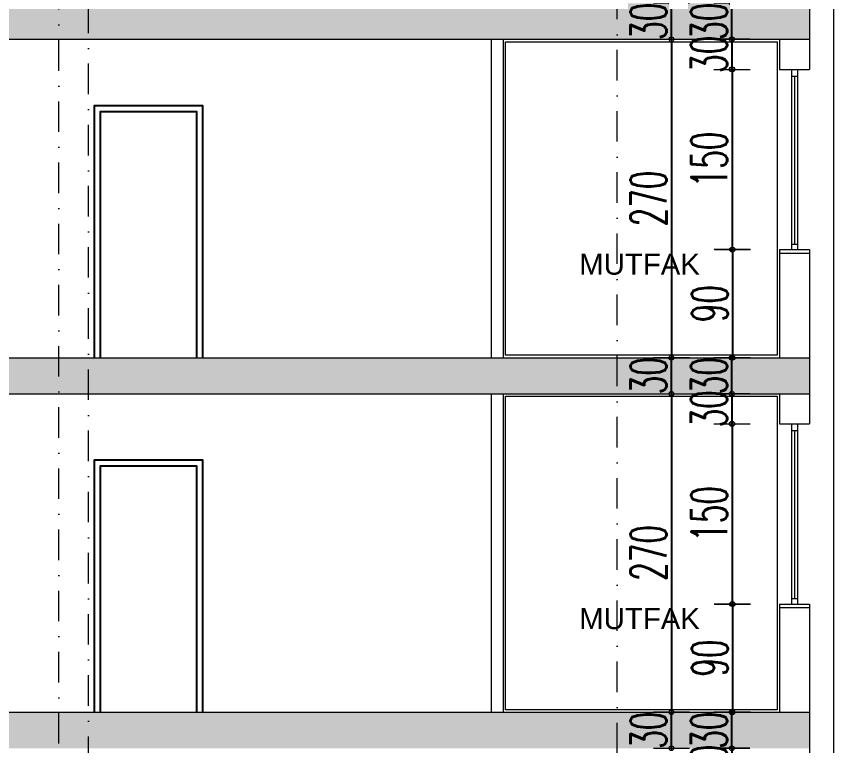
# Model space of a CAD drawing. Header units: millimetres. Extents: x -16104 to 67872, y -88009 to 12107.
# Drawn here: x 44896 to 45576, y 10513 to 11120 of the extents above; entities that cross this region are included whole.
import ezdxf

# ---------------------------------------------------------------- set-up
doc = ezdxf.new("R2010")
doc.units = ezdxf.units.MM
doc.linetypes.add('DASHDOTX2', pattern=[50.8, 25.4, -12.7, 0, -12.7])
doc.layers.get('0').update_dxf_attribs({"color": 241})
doc.layers.add('TARAMA', color=8, linetype='Continuous', lineweight=15)
doc.styles.add('DIM', font='Txttw.shx', dxfattribs={"width": 0.6})
doc.dimstyles.new('50', dxfattribs={"dimscale": 0, "dimtxt": 30, "dimasz": 1, "dimexe": 0, "dimexo": 2, "dimgap": 4, "dimtad": 1, "dimdec": 0, "dimzin": 0, "dimdsep": 46, "dimtxsty": 'DIM', "dimblk1": 'DOT', "dimblk2": 'DOT', "dimsah": 1, "dimcen": 1.5, "dimdle": 3, "dimse1": 1, "dimse2": 1, "dimclrd": 256, "dimclre": 9, "dimclrt": 256, "dimadec": 0, "dimazin": 0, "dimtfac": 0.24, "dimtdec": 0, "dimtix": 1, "dimtmove": 2, "dimatfit": 3, "dimldrblk": 'DOT', "dimfxl": 0, "dimtolj": 1, "dimtzin": 15, "dimarcsym": 0})
pattern_1 = [(45, (11082.2467, -6953.6177), (-1.76776695, 1.76776695), []), (45, (11084.0117, -6953.6177), (-1.76776695, 1.76776695), [1.2, -0.5])]

# ---------------------------------------------------------------- blocks, each defined once
blk = doc.blocks.new('DOT')
for p, q in [((0, 15), (0, -15)), ((-2, 0), (0, 0)), ((2, 0), (0, 0))]:
    blk.add_line(p, q)
blk.add_circle((0, 0), 2)
blk = doc.blocks.new('*D892')
at = {"layer": 'Defpoints', "color": 0, "transparency": 16777216}
for p in [(45491.26, 11131.09), (45530.95, 11131.09), (45530.95, 11101.09)]:
    blk.add_point(p, dxfattribs=at)
at = {"layer": 'TARAMA', "lineweight": -2, "transparency": 16777216}
for p, q in [((45491.26, 11132.09), (45491.26, 11133.09)), ((45491.26, 11101.09), (45491.26, 11131.09)), ((45491.26, 11100.09), (45491.26, 11099.09))]:
    blk.add_line(p, q, dxfattribs=at)
for p, rotation in [((45491.26, 11131.09), 270), ((45491.26, 11101.09), 90)]:
    blk.add_blockref('DOT', p, dxfattribs=dict(at, rotation=rotation))
at = {"layer": 'TARAMA', "transparency": 16777216, "insert": (45472.26, 11116.09), "char_height": 30, "attachment_point": 5, "rotation": 90, "style": 'DIM'}
blk.add_mtext('\\A1;30', dxfattribs=at)
blk = doc.blocks.new('*D893')
at = {"layer": 'Defpoints', "color": 0, "transparency": 16777216}
for p in [(45530.95, 11101.09), (45491.24, 11076.09), (45530.95, 11076.09)]:
    blk.add_point(p, dxfattribs=at)
at = {"layer": 'TARAMA', "lineweight": -2, "transparency": 16777216}
for p, q in [((45491.24, 11102.09), (45491.24, 11103.09)), ((45491.24, 11101.09), (45491.24, 11076.09)), ((45491.24, 11075.09), (45491.24, 11074.09))]:
    blk.add_line(p, q, dxfattribs=at)
for p, rotation in [((45491.24, 11101.09), 270), ((45491.24, 11076.09), 90)]:
    blk.add_blockref('DOT', p, dxfattribs=dict(at, rotation=rotation))
at = {"layer": 'TARAMA', "transparency": 16777216, "insert": (45472.24, 11088.59), "char_height": 30, "attachment_point": 5, "rotation": 90, "style": 'DIM'}
blk.add_mtext('\\A1;30', dxfattribs=at)
blk = doc.blocks.new('*D326')
at = {"layer": 'Defpoints', "color": 0, "transparency": 16777216}
for p in [(45530.95, 11076.09), (45491.49, 10926.09), (45530.95, 10926.09)]:
    blk.add_point(p, dxfattribs=at)
at = {"layer": 'TARAMA', "lineweight": -2, "transparency": 16777216}
blk.add_line((45491.49, 11075.09), (45491.49, 10927.09), dxfattribs=at)
for p, rotation in [((45491.49, 11076.09), 90), ((45491.49, 10926.09), 270)]:
    blk.add_blockref('DOT', p, dxfattribs=dict(at, rotation=rotation))
at = {"layer": 'TARAMA', "transparency": 16777216, "insert": (45472.49, 11001.09), "char_height": 30, "attachment_point": 5, "rotation": 90, "style": 'DIM'}
blk.add_mtext('\\A1;150', dxfattribs=at)
blk = doc.blocks.new('*D327')
at = {"layer": 'Defpoints', "color": 0, "transparency": 16777216}
for p in [(45530.95, 10926.09), (45491.88, 10836.09), (45530.95, 10836.09)]:
    blk.add_point(p, dxfattribs=at)
at = {"layer": 'TARAMA', "lineweight": -2, "transparency": 16777216}
blk.add_line((45491.88, 10925.09), (45491.88, 10837.09), dxfattribs=at)
for p, rotation in [((45491.88, 10926.09), 90), ((45491.88, 10836.09), 270)]:
    blk.add_blockref('DOT', p, dxfattribs=dict(at, rotation=rotation))
at = {"layer": 'TARAMA', "transparency": 16777216, "insert": (45472.88, 10881.09), "char_height": 30, "attachment_point": 5, "rotation": 90, "style": 'DIM'}
blk.add_mtext('\\A1;90', dxfattribs=at)
blk = doc.blocks.new('*D895')
at = {"layer": 'Defpoints', "color": 0, "transparency": 16777216}
for p in [(45491.26, 10836.09), (45530.95, 10836.09), (45530.95, 10806.09)]:
    blk.add_point(p, dxfattribs=at)
at = {"layer": 'TARAMA', "lineweight": -2, "transparency": 16777216}
for p, q in [((45491.26, 10837.09), (45491.26, 10838.09)), ((45491.26, 10806.09), (45491.26, 10836.09)), ((45491.26, 10805.09), (45491.26, 10804.09))]:
    blk.add_line(p, q, dxfattribs=at)
for p, rotation in [((45491.26, 10836.09), 270), ((45491.26, 10806.09), 90)]:
    blk.add_blockref('DOT', p, dxfattribs=dict(at, rotation=rotation))
at = {"layer": 'TARAMA', "transparency": 16777216, "insert": (45472.26, 10821.09), "char_height": 30, "attachment_point": 5, "rotation": 90, "style": 'DIM'}
blk.add_mtext('\\A1;30', dxfattribs=at)
blk = doc.blocks.new('*D896')
at = {"layer": 'Defpoints', "color": 0, "transparency": 16777216}
for p in [(45530.95, 10806.09), (45491.24, 10781.09), (45530.95, 10781.09)]:
    blk.add_point(p, dxfattribs=at)
at = {"layer": 'TARAMA', "lineweight": -2, "transparency": 16777216}
for p, q in [((45491.24, 10807.09), (45491.24, 10808.09)), ((45491.24, 10806.09), (45491.24, 10781.09)), ((45491.24, 10780.09), (45491.24, 10779.09))]:
    blk.add_line(p, q, dxfattribs=at)
for p, rotation in [((45491.24, 10806.09), 270), ((45491.24, 10781.09), 90)]:
    blk.add_blockref('DOT', p, dxfattribs=dict(at, rotation=rotation))
at = {"layer": 'TARAMA', "transparency": 16777216, "insert": (45472.24, 10793.59), "char_height": 30, "attachment_point": 5, "rotation": 90, "style": 'DIM'}
blk.add_mtext('\\A1;30', dxfattribs=at)
blk = doc.blocks.new('*D340')
at = {"layer": 'Defpoints', "color": 0, "transparency": 16777216}
for p in [(45530.95, 10781.09), (45491.49, 10631.09), (45530.95, 10631.09)]:
    blk.add_point(p, dxfattribs=at)
at = {"layer": 'TARAMA', "lineweight": -2, "transparency": 16777216}
blk.add_line((45491.49, 10780.09), (45491.49, 10632.09), dxfattribs=at)
for p, rotation in [((45491.49, 10781.09), 90), ((45491.49, 10631.09), 270)]:
    blk.add_blockref('DOT', p, dxfattribs=dict(at, rotation=rotation))
at = {"layer": 'TARAMA', "transparency": 16777216, "insert": (45472.49, 10706.09), "char_height": 30, "attachment_point": 5, "rotation": 90, "style": 'DIM'}
blk.add_mtext('\\A1;150', dxfattribs=at)
blk = doc.blocks.new('*D341')
at = {"layer": 'Defpoints', "color": 0, "transparency": 16777216}
for p in [(45530.95, 10631.09), (45491.88, 10541.09), (45530.95, 10541.09)]:
    blk.add_point(p, dxfattribs=at)
at = {"layer": 'TARAMA', "lineweight": -2, "transparency": 16777216}
blk.add_line((45491.88, 10630.09), (45491.88, 10542.09), dxfattribs=at)
for p, rotation in [((45491.88, 10631.09), 90), ((45491.88, 10541.09), 270)]:
    blk.add_blockref('DOT', p, dxfattribs=dict(at, rotation=rotation))
at = {"layer": 'TARAMA', "transparency": 16777216, "insert": (45472.88, 10586.09), "char_height": 30, "attachment_point": 5, "rotation": 90, "style": 'DIM'}
blk.add_mtext('\\A1;90', dxfattribs=at)
blk = doc.blocks.new('*D898')
at = {"layer": 'Defpoints', "color": 0, "transparency": 16777216}
for p in [(45491.26, 10541.09), (45530.95, 10541.09), (45530.95, 10511.09)]:
    blk.add_point(p, dxfattribs=at)
at = {"layer": 'TARAMA', "lineweight": -2, "transparency": 16777216}
for p, q in [((45491.26, 10542.09), (45491.26, 10543.09)), ((45491.26, 10511.09), (45491.26, 10541.09)), ((45491.26, 10510.09), (45491.26, 10509.09))]:
    blk.add_line(p, q, dxfattribs=at)
for p, rotation in [((45491.26, 10541.09), 270), ((45491.26, 10511.09), 90)]:
    blk.add_blockref('DOT', p, dxfattribs=dict(at, rotation=rotation))
at = {"layer": 'TARAMA', "transparency": 16777216, "insert": (45472.26, 10526.09), "char_height": 30, "attachment_point": 5, "rotation": 90, "style": 'DIM'}
blk.add_mtext('\\A1;30', dxfattribs=at)
blk = doc.blocks.new('*D899')
at = {"layer": 'Defpoints', "color": 0, "transparency": 16777216}
for p in [(45530.95, 10511.09), (45491.24, 10486.09), (45530.95, 10486.09)]:
    blk.add_point(p, dxfattribs=at)
at = {"layer": 'TARAMA', "lineweight": -2, "transparency": 16777216}
for p, q in [((45491.24, 10512.09), (45491.24, 10513.09)), ((45491.24, 10511.09), (45491.24, 10486.09)), ((45491.24, 10485.09), (45491.24, 10484.09))]:
    blk.add_line(p, q, dxfattribs=at)
for p, rotation in [((45491.24, 10511.09), 270), ((45491.24, 10486.09), 90)]:
    blk.add_blockref('DOT', p, dxfattribs=dict(at, rotation=rotation))
at = {"layer": 'TARAMA', "transparency": 16777216, "insert": (45472.24, 10498.59), "char_height": 30, "attachment_point": 5, "rotation": 90, "style": 'DIM'}
blk.add_mtext('\\A1;30', dxfattribs=at)
blk = doc.blocks.new('*D404')
at = {"layer": 'Defpoints', "color": 0, "transparency": 16777216}
for p in [(45440.95, 11101.09), (45440.95, 10836.09), (45440.95, 10836.09)]:
    blk.add_point(p, dxfattribs=at)
at = {"layer": 'TARAMA', "lineweight": -2, "transparency": 16777216}
blk.add_line((45440.95, 11100.09), (45440.95, 10837.09), dxfattribs=at)
for p, rotation in [((45440.95, 11101.09), 90), ((45440.95, 10836.09), 270)]:
    blk.add_blockref('DOT', p, dxfattribs=dict(at, rotation=rotation))
at = {"layer": 'TARAMA', "transparency": 16777216, "insert": (45421.95, 10968.59), "char_height": 30, "attachment_point": 5, "rotation": 90, "style": 'DIM'}
blk.add_mtext('\\A1;270', dxfattribs=at)
blk = doc.blocks.new('*D909')
at = {"layer": 'Defpoints', "color": 0, "transparency": 16777216}
for p in [(45440.95, 11131.09), (45480.63, 11131.09), (45480.63, 11101.09)]:
    blk.add_point(p, dxfattribs=at)
at = {"layer": 'TARAMA', "lineweight": -2, "transparency": 16777216}
for p, q in [((45440.95, 11132.09), (45440.95, 11133.09)), ((45440.95, 11101.09), (45440.95, 11131.09)), ((45440.95, 11100.09), (45440.95, 11099.09))]:
    blk.add_line(p, q, dxfattribs=at)
for p, rotation in [((45440.95, 11131.09), 270), ((45440.95, 11101.09), 90)]:
    blk.add_blockref('DOT', p, dxfattribs=dict(at, rotation=rotation))
at = {"layer": 'TARAMA', "transparency": 16777216, "insert": (45421.95, 11116.09), "char_height": 30, "attachment_point": 5, "rotation": 90, "style": 'DIM'}
blk.add_mtext('\\A1;30', dxfattribs=at)
blk = doc.blocks.new('*D407')
at = {"layer": 'Defpoints', "color": 0, "transparency": 16777216}
for p in [(45440.95, 10806.09), (45440.95, 10541.09), (45440.95, 10541.09)]:
    blk.add_point(p, dxfattribs=at)
at = {"layer": 'TARAMA', "lineweight": -2, "transparency": 16777216}
blk.add_line((45440.95, 10805.09), (45440.95, 10542.09), dxfattribs=at)
for p, rotation in [((45440.95, 10806.09), 90), ((45440.95, 10541.09), 270)]:
    blk.add_blockref('DOT', p, dxfattribs=dict(at, rotation=rotation))
at = {"layer": 'TARAMA', "transparency": 16777216, "insert": (45421.95, 10673.59), "char_height": 30, "attachment_point": 5, "rotation": 90, "style": 'DIM'}
blk.add_mtext('\\A1;270', dxfattribs=at)
blk = doc.blocks.new('*D910')
at = {"layer": 'Defpoints', "color": 0, "transparency": 16777216}
for p in [(45440.95, 10836.09), (45480.63, 10836.09), (45480.63, 10806.09)]:
    blk.add_point(p, dxfattribs=at)
at = {"layer": 'TARAMA', "lineweight": -2, "transparency": 16777216}
for p, q in [((45440.95, 10837.09), (45440.95, 10838.09)), ((45440.95, 10806.09), (45440.95, 10836.09)), ((45440.95, 10805.09), (45440.95, 10804.09))]:
    blk.add_line(p, q, dxfattribs=at)
for p, rotation in [((45440.95, 10836.09), 270), ((45440.95, 10806.09), 90)]:
    blk.add_blockref('DOT', p, dxfattribs=dict(at, rotation=rotation))
at = {"layer": 'TARAMA', "transparency": 16777216, "insert": (45421.95, 10821.09), "char_height": 30, "attachment_point": 5, "rotation": 90, "style": 'DIM'}
blk.add_mtext('\\A1;30', dxfattribs=at)
blk = doc.blocks.new('*D911')
at = {"layer": 'Defpoints', "color": 0, "transparency": 16777216}
for p in [(45440.95, 10541.09), (45480.63, 10541.09), (45480.63, 10511.09)]:
    blk.add_point(p, dxfattribs=at)
at = {"layer": 'TARAMA', "lineweight": -2, "transparency": 16777216}
for p, q in [((45440.95, 10542.09), (45440.95, 10543.09)), ((45440.95, 10511.09), (45440.95, 10541.09)), ((45440.95, 10510.09), (45440.95, 10509.09))]:
    blk.add_line(p, q, dxfattribs=at)
for p, rotation in [((45440.95, 10541.09), 270), ((45440.95, 10511.09), 90)]:
    blk.add_blockref('DOT', p, dxfattribs=dict(at, rotation=rotation))
at = {"layer": 'TARAMA', "transparency": 16777216, "insert": (45421.95, 10526.09), "char_height": 30, "attachment_point": 5, "rotation": 90, "style": 'DIM'}
blk.add_mtext('\\A1;30', dxfattribs=at)

msp = doc.modelspace()

# ---------------------------------------------------------------- hatches: boundary and pattern name
at = {"layer": 'TARAMA'}
h = msp.add_hatch(dxfattribs=at)
h.set_pattern_fill('JIS_STN_2.5,_O', color=256)
h.set_pattern_definition(pattern_1)
h.paths.add_polyline_path([(44511.45, 11131.09), (44511.45, 11101.09), (45555.95, 11101.09), (45555.95, 11131.09)])
h.paths.add_polyline_path([(44559.95, 11094.02), (44559.95, 11138.16), (44604.95, 11138.16), (44604.95, 11094.02)], flags=9)
h.paths.add_polyline_path([(45449.76, 11094.02), (45449.76, 11138.16), (45494.76, 11138.16), (45494.76, 11094.02)], flags=9)
h.paths.add_polyline_path([(45449.74, 11066.52), (45449.74, 11110.66), (45494.74, 11110.66), (45494.74, 11066.52)], flags=9)
h.paths.add_polyline_path([(45399.45, 11094.02), (45399.45, 11138.16), (45444.45, 11138.16), (45444.45, 11094.02)], flags=9)
h = msp.add_hatch(dxfattribs=at)
h.set_pattern_fill('JIS_STN_2.5,_O', color=256)
h.set_pattern_definition(pattern_1)
h.paths.add_polyline_path([(45555.95, 10806.09), (45555.95, 10836.09), (44511.45, 10836.09), (44511.45, 10806.09)])
h.paths.add_polyline_path([(44559.95, 10799.02), (44559.95, 10843.16), (44604.95, 10843.16), (44604.95, 10799.02)], flags=9)
h.paths.add_polyline_path([(45449.76, 10799.02), (45449.76, 10843.16), (45494.76, 10843.16), (45494.76, 10799.02)], flags=9)
h.paths.add_polyline_path([(45449.74, 10771.52), (45449.74, 10815.66), (45494.74, 10815.66), (45494.74, 10771.52)], flags=9)
h.paths.add_polyline_path([(45399.45, 10799.02), (45399.45, 10843.16), (45444.45, 10843.16), (45444.45, 10799.02)], flags=9)
h = msp.add_hatch(dxfattribs=at)
h.set_pattern_fill('JIS_STN_2.5,_O', color=256)
h.set_pattern_definition(pattern_1)
h.paths.add_polyline_path([(45555.95, 10511.09), (45555.95, 10541.09), (44511.45, 10541.09), (44511.45, 10511.09)])
h.paths.add_polyline_path([(44559.95, 10504.02), (44559.95, 10548.16), (44604.95, 10548.16), (44604.95, 10504.02)], flags=9)
h.paths.add_polyline_path([(45449.76, 10504.02), (45449.76, 10548.16), (45494.76, 10548.16), (45494.76, 10504.02)], flags=9)
h.paths.add_polyline_path([(45449.74, 10476.52), (45449.74, 10520.66), (45494.74, 10520.66), (45494.74, 10476.52)], flags=9)
h.paths.add_polyline_path([(45399.45, 10504.02), (45399.45, 10548.16), (45444.45, 10548.16), (45444.45, 10504.02)], flags=9)

# ---------------------------------------------------------------- linework, layer by layer
for points in [[(44960.95, 10836.09), (44960.95, 11046.09), (45050.95, 11046.09), (45050.95, 10836.09)], [(44965.95, 10836.09), (44965.95, 11041.09), (45045.95, 11041.09), (45045.95, 10836.09)], [(44960.95, 10541.09), (44960.95, 10751.09), (45050.95, 10751.09), (45050.95, 10541.09)], [(44965.95, 10541.09), (44965.95, 10746.09), (45045.95, 10746.09), (45045.95, 10541.09)]]:
    msp.add_lwpolyline(points)
at = {"layer": 'TARAMA', "linetype": 'DASHDOTX2'}
for p, q in [((44955.95, 8968.52), (44955.95, 11862.21)), ((44931.44, 8937.09), (44931.44, 11830.78)), ((45395.94, 8929.01), (45395.94, 11822.7))]:
    msp.add_line(p, q, dxfattribs=at)
at = {"layer": 'TARAMA'}
for p, q in [((45555.95, 11131.09), (45555.95, 11076.09)), ((45575.95, 11131.09), (45575.95, 10836.09)), ((44511.45, 11101.09), (45555.95, 11101.09)), ((45290.95, 11101.09), (45290.95, 10836.09)), ((45300.95, 11101.09), (45300.95, 10836.09)), ((45530.95, 11101.09), (45530.95, 11076.09)), ((45530.95, 11076.09), (45555.95, 11076.09)), ((45540.95, 11076.09), (45540.95, 10926.09)), ((45540.95, 11070.54), (45545.95, 11070.54)), ((45543.45, 11070.54), (45543.45, 10930.66)), ((45545.95, 11076.09), (45545.95, 10926.09)), ((45540.95, 10930.66), (45545.95, 10930.66)), ((45530.95, 10926.09), (45530.95, 10836.09)), ((45530.95, 10926.09), (45555.95, 10926.09)), ((45530.95, 10923.09), (45555.95, 10923.09)), ((45555.95, 10926.09), (45555.95, 10836.09)), ((44511.45, 10836.09), (45555.95, 10836.09)), ((45555.95, 10836.09), (45555.95, 10781.09)), ((45575.95, 10836.09), (45575.95, 10541.09)), ((44511.45, 10806.09), (45555.95, 10806.09)), ((45290.95, 10806.09), (45290.95, 10541.09)), ((45300.95, 10806.09), (45300.95, 10541.09)), ((45530.95, 10806.09), (45530.95, 10781.09)), ((45530.95, 10781.09), (45555.95, 10781.09)), ((45540.95, 10781.09), (45540.95, 10631.09)), ((45545.95, 10781.09), (45545.95, 10631.09)), ((45540.95, 10775.54), (45545.95, 10775.54)), ((45543.45, 10775.54), (45543.45, 10635.66)), ((45540.95, 10635.66), (45545.95, 10635.66)), ((45530.95, 10631.09), (45530.95, 10541.09)), ((45530.95, 10631.09), (45555.95, 10631.09)), ((45530.95, 10628.09), (45555.95, 10628.09)), ((45555.95, 10631.09), (45555.95, 10541.09)), ((44511.45, 10541.09), (45555.95, 10541.09)), ((45555.95, 10541.09), (45555.95, 10486.09)), ((45575.95, 10541.09), (45575.95, 10246.09))]:
    msp.add_line(p, q, dxfattribs=at)
for points in [[(45302.95, 11099.09), (45528.95, 11099.09), (45528.95, 10926.09), (45528.95, 10838.09), (45302.95, 10838.09)], [(45302.95, 10804.09), (45528.95, 10804.09), (45528.95, 10631.09), (45528.95, 10543.09), (45302.95, 10543.09)]]:
    msp.add_lwpolyline(points, close=True, dxfattribs=at)

# ---------------------------------------------------------------- texts
at = {"layer": 'TARAMA', "char_height": 17.5, "width": 1076.8413, "attachment_point": 9}
for insert in [(45464.71, 10904.94), (45464.71, 10609.94)]:
    msp.add_mtext('{\\fArial|b0|i0|c162|p34;MUTFAK}', dxfattribs=dict(at, insert=insert))

# ---------------------------------------------------------------- dimensions: what is measured, and where the dimension line sits
at = {"layer": 'TARAMA'}
for base, p1, p2, picture, middle in [((45440.95, 11131.09), (45480.63, 11101.09), (45480.63, 11131.09), '*D909', (45421.95, 11116.09)), ((45491.26, 11131.09), (45530.95, 11101.09), (45530.95, 11131.09), '*D892', (45472.26, 11116.09)), ((45491.49, 10926.09), (45530.95, 11076.09), (45530.95, 10926.09), '*D326', (45472.49, 11001.09)), ((45491.88, 10836.09), (45530.95, 10926.09), (45530.95, 10836.09), '*D327', (45472.88, 10881.09)), ((45440.95, 10836.09), (45480.63, 10806.09), (45480.63, 10836.09), '*D910', (45421.95, 10821.09)), ((45491.26, 10836.09), (45530.95, 10806.09), (45530.95, 10836.09), '*D895', (45472.26, 10821.09)), ((45491.49, 10631.09), (45530.95, 10781.09), (45530.95, 10631.09), '*D340', (45472.49, 10706.09)), ((45491.88, 10541.09), (45530.95, 10631.09), (45530.95, 10541.09), '*D341', (45472.88, 10586.09)), ((45440.95, 10541.09), (45480.63, 10511.09), (45480.63, 10541.09), '*D911', (45421.95, 10526.09)), ((45491.26, 10541.09), (45530.95, 10511.09), (45530.95, 10541.09), '*D898', (45472.26, 10526.09))]:
    dim = msp.add_linear_dim(base=base, p1=p1, p2=p2, angle=90, dimstyle='50', override={"dimscale": 1}, dxfattribs=at)
    dim.commit()
    dim.dimension.update_dxf_attribs({"geometry": picture, "text_midpoint": middle})
for base, p1, p2, text, picture, middle in [((45491.24, 11076.09), (45530.95, 11101.09), (45530.95, 11076.09), '30', '*D893', (45472.24, 11088.59)), ((45440.95, 10836.09), (45440.95, 11101.09), (45440.95, 10836.09), '270', '*D404', (45421.95, 10968.59)), ((45491.24, 10781.09), (45530.95, 10806.09), (45530.95, 10781.09), '30', '*D896', (45472.24, 10793.59)), ((45440.95, 10541.09), (45440.95, 10806.09), (45440.95, 10541.09), '270', '*D407', (45421.95, 10673.59)), ((45491.24, 10486.09), (45530.95, 10511.09), (45530.95, 10486.09), '30', '*D899', (45472.24, 10498.59))]:
    dim = msp.add_linear_dim(base=base, p1=p1, p2=p2, angle=90, text=text, dimstyle='50', override={"dimscale": 1}, dxfattribs=at)
    dim.commit()
    dim.dimension.update_dxf_attribs({"geometry": picture, "text_midpoint": middle})

doc.saveas('drawing.dxf')
